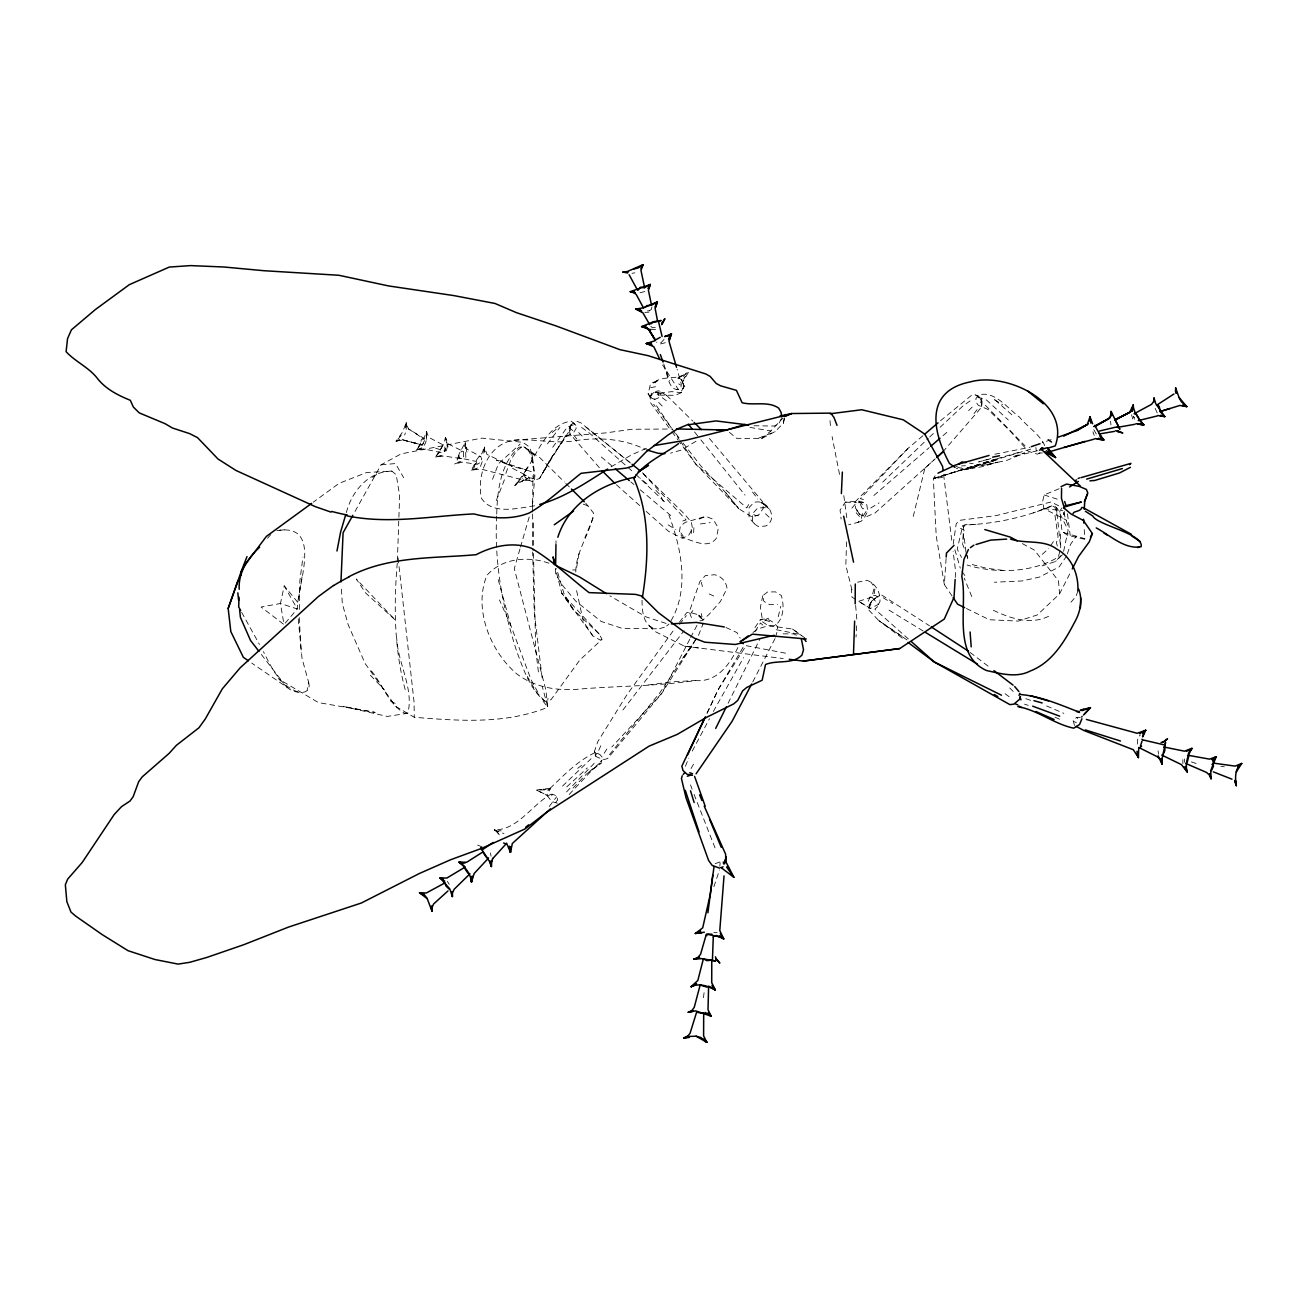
<?xml version="1.0" encoding="UTF-8"?>
<svg xmlns="http://www.w3.org/2000/svg" width="1307" height="1307" viewBox="0 0 1307 1307"><rect width="100%" height="100%" fill="white"/><g stroke="black" fill="none" stroke-linecap="round" stroke-linejoin="round"><path stroke-width="0.75" stroke-dasharray="5 3.75" d="M299.254 617.607L301.182 652.65M299.303 609.47L299.842 581.011L302.963 557.027M426.621 439.364L426.441 431.326L426.621 439.364L425.363 443.334L423.109 447.304L416.492 449.853L424.546 436.995L426.441 431.326L428.745 437.355L444.788 445.801L444.935 451.144L443.04 452.99L423.648 448.905L416.492 449.853L420.527 444.805M555.573 569.149L555.524 573.201L561.046 583.625L575.733 601.155L601.22 621.495L621.985 628.308L656.277 628.798C642.913 626.87 641.9 610.108 642.064 599.374M555.949 544.872L556.014 540.82M532.537 512.034L532.946 475.732M942.788 451.961L978.649 410.643L981.671 406.624L981.867 400.792L980.054 397.622L975.447 394.877L971.934 394.975L939.521 421.54M981.671 406.624L981.867 400.792L981.557 403.667M496.676 515.987C494.128 562.173 502.656 608.278 516.951 652.046C523.699 669.674 529.743 689.05 544.97 701.304L550.999 699.719L579.605 660.296L602.021 639.27L599.227 634.042L561.814 593.182L555.377 568.398M496.742 514.076C497.313 490.86 500.548 463.315 518.993 447.206L523.846 446.782L540.052 457.875L564.33 481.973M533.24 522.963L532.586 550.035M397.279 563.007C393.636 605.729 394.126 649.138 405.48 690.766M397.377 560.981L399.648 495.582L396.233 474.866L391.969 471.108L366.728 472.481L339.117 483.329L313.272 502.182M856.706 625.759L856.02 637.032M693.625 532.717L693.919 527.407M1137.433 744.108L1137.842 737.279L1140.456 734.959M846.544 541.833L845.841 565.392L852.033 590.225M955.254 577.449L955.613 571.486L953.113 551.276M426.213 434.888L426.441 431.326M1184.387 758.975L1184.452 762.389M484.08 451.503L484.374 447.092L487.037 454.444L512.181 466.354L526.182 470.014M952.068 595.992L944.34 584.523L946.203 557.027M981.639 397.932L981.41 401.249L978.943 403.602M465.847 457.499L465.292 442.632L459.476 452.99L456.96 460.456L458.12 457.646L475.405 461.289M532.406 505.972L534.89 475.389L531.933 453.611L529.368 446.945L522.98 442.354L481.858 438.123L401.135 453.872L381.089 464.818L353.805 513.569M719.814 866.361L720.141 862.751M483.786 453.219L484.374 447.092L481.973 453.382L477.153 458.986L471.435 470.161L480.829 469.001L524.826 480.47L530.969 480.437C534.334 479.065 534.988 474.31 532.292 471.99L496.17 459.95L512.181 466.354M575.799 572.025C575.783 550.77 590.486 533.403 593.656 513.194L585.748 503.228M1050.207 506.659C1023.267 517.735 994.447 523.78 965.383 524.989L963.504 527.08L962.867 542.421M874.873 589.049L874.383 593.28L871.818 597.185L858.568 601.302L851.968 597.103L851.412 589.571M405.595 427.716L406.216 422.602L408.339 428.81L424.138 438.482L423.844 443.204L422.177 444.984L402.393 439.724L396.021 441.145L402.638 431.996L406.216 422.602L406.216 430.722L404.631 435.035M547.764 700.291L547.992 698.395M873.909 588.983L871.818 597.185L878.451 604.438L870.446 608.425L858.568 601.302L870.446 608.425M703.46 997.682L704.391 990.216M285.204 623.129L297.277 608.948C297.473 584.752 323.597 522.424 276.823 530.658M448.04 446.961L445.442 437.339L443.906 443.71L435.525 457.058L443.923 456.061L461.763 458.659L463.658 456.829L463.479 451.519L448.709 444.233L445.442 437.339L445.491 441.358M1060.5 534.073L1060.696 547.617L1058.392 556.978C1032.726 572.76 995.885 573.871 967.098 565.032M298.225 618.848L302.031 658.45L308.599 682.123L307.145 690.145M907.074 639.973L878.843 620.678L868.992 610.271L869.188 605.468L871.377 601.792L869.188 605.468C871.442 600.452 876.491 596.253 881.849 595.126L929.538 625.808M440.198 450.311L442.828 445.458L444.788 445.801M729.42 432.356L736.544 438.302L761.344 438.711L775.133 431.588L783.35 423.223L784.069 418.175M953.211 544.202L956.152 524.058L958.995 520.415L996.359 515.562L1051.008 502.002L1061.709 507.263M1064.584 511.494L1064.045 514.942L1063.032 511.07L1067.786 525.185M696.37 638.747L662.012 693.02L607.543 758.615L603.687 759.579L597.07 757.129L595.11 755.021L594.391 751.574L597.74 741.722L626.707 695.079L674.706 628.716M579.017 553.596L576.207 569.966L572.597 569.934M651.899 306.933L651.474 309.253L649.138 311.017L646.213 311.18M1035.863 447.5L1036.255 450.817M302.048 576.844L297.865 602.445L284.223 585.846L280.45 603.507L283.995 624.55L261.09 607.003L280.45 603.507L297.277 608.948L284.223 585.846M464.54 446.586L465.292 442.632L466.942 452.353M781.439 418.452L778.776 423.778L774.103 426.049L753.502 425.739M446.406 450.817L447.304 446.684L445.442 437.339M666.75 395.482L658.793 390.744L656.277 391.299L650.347 396.25L650.069 402.148L670.671 430.052M683.071 379.733L682.646 382.101L688.707 371.874L683.071 376.465M1059.078 488.753L1044.13 494.945L1042.741 501.006L1043.917 508.635L1066.626 520.219M677.974 377.609L681.225 379.504L684.1 386.186L681.404 392.672L671.733 391.643L661.244 392.966L658.859 397.687L654.987 399.305L650.363 397.704L651.441 393.244L660.362 392.018M913.266 516.445L925.193 466.877M778.22 616.708L780.769 606.383M1063.62 551.407L1068.113 530.119L1057.33 508.423L1054.52 505.776L1052.086 505.76L1033.282 512.932M862.555 513.602L861.28 518.503L857.898 522.392L848.651 524.744M783.35 423.223L784.641 418.469M762.749 595.747L760.396 607.167L762.749 622.001L768.973 626.102L774.463 625.71C784.069 619.959 784.396 604.831 781.243 595.42L775.459 591.875L767.536 591.989L762.749 595.747L763.68 601.008L766.392 603.115L769.856 604.651L777.616 604.488M713.9 886.734L719.504 869.972M595.11 755.021L595.469 753.698M519.957 549.022L514.288 568.578L545.852 689.916L547.813 707.25C505.303 724.454 458.969 720.876 414.286 717.282L395.841 706.499L365.127 663.531L348.168 624.681L342.303 603.458L341.209 585.83M520.513 547.061L529.564 515.759M346.355 512.605C351.697 491.399 368.525 471.272 391.969 471.108M775.508 637.163L777.73 629.582L777.322 626.592C773.401 621.593 766.572 616.92 760.102 620.008L752.93 630.562M424.546 440.557L422.177 444.984L402.834 439.985L396.021 441.145L400.71 436.146L402.638 431.996M1077.867 590.829L1076.135 596.368L1070.956 602.168M976.019 524.287L965.023 524.695L962.671 525.888L957.198 549.25L961.544 557.436M1067.378 553.907L1070.449 544.545L1076.265 536.115M775.018 638.568L752.603 682.254M573.054 788.056L586.337 774.152L601.04 763.272L602.119 757.129L599.815 754.368L594.538 752.881C577.073 761.229 563.235 775.868 549.332 789.085L551.064 788.088L536.376 790.065L546.898 795.113L551.668 801.518L557.256 803.184M551.717 795.702L552.24 794.248L556.684 795.767L557.648 799.884L554.887 803.691M599.358 467.71L569.852 433.712L569.493 427.977L571.045 424.791L574.41 422.324L576.926 421.36L580.88 422.831L630.709 463.135M505.874 473.363L510.678 460.325L516.02 451.601L521.411 447.174M482.234 461.681L480.224 467.073L471.435 470.161L474.833 466.615M593.198 517.833L584.899 537.634M492.527 479.326L498.49 463.756L520.104 444.102M658.287 395.694L658.744 394.551L656.915 392.427L653.712 391.675M496.203 500.712L504.894 478.574M698.51 635.349L703.248 623.439L701.63 626.592M868.763 608.49L871.671 602.69M664.054 339.395L660.983 342.793L656.424 342.189M685.407 766.278L688.74 758.109M569.1 429.055L571.045 424.791M868.256 601.187L870.609 595.845L875.2 595.306L877.977 597.168M261.335 654.448L281.789 680.882L318.467 702.594L375.158 712.397L343.169 706.401L387.231 716.432L407.8 713.279C414.156 688.952 397.753 662.992 396.756 638.404M598.769 750.3L601.923 743.193M707.136 713.148L718.278 689.426L743.765 646.148M707.005 713.165L718.278 689.426L746.395 645.135M570.26 426.409L570.13 430.771M728.113 703.264L760.119 638.584M966.412 608.49L989.35 619.73L1018.088 621.103L1037.333 614.943L1059.552 593.901L1071.348 570.718M689.737 639.319L662.012 693.02L611.839 746.967M690.668 637.538L697.137 625.007M878.451 604.438L879.954 601.563C880.673 592.577 875.641 583.314 866.933 580.324L857.588 582.187M748.601 504.518L746.82 507.917L696.125 464.524L679.166 441.537M671.014 620.776C689.786 588.656 681.274 547.894 668.89 515.056M474.196 466.158L475.617 463.479M692.269 751.068L709.521 718.654M713.361 711.449L743.552 657.617M568.431 432.388L551.26 457.956L539.644 478.362L531.688 481.515L525.218 477.512L523.846 473.984M439.871 451.683L435.525 457.058L443.939 454.803M523.78 480.126L514.697 485.583L523.797 473.788L527.979 466.24L524.336 472.791C537.063 454.999 546.473 424.187 571.257 421.197L575.815 425.314L576.158 428.418L573.855 432.127L565.964 436.538L551.26 457.956L542.846 472.922L565.686 435.59M539.644 478.362L551.26 457.956M1060.778 555.704L1055.55 561.487L1042.038 565.931M737.818 647.569C729.878 664.511 716.595 682.597 695.487 680.539C657.535 686.24 619.191 685.865 581.06 688.952C558.792 691.354 535.004 687.743 516.804 673.922C490.272 651.327 473.052 608.67 486.972 575.292C502.231 557.762 529.041 555.818 549.855 563.529M691.011 768.565L694.736 762.128M866.002 511.494L863.813 515.072L859.352 516.445L856.069 512.573M944.34 584.523L936.22 535.968L933.345 478.607L936.237 473.967M604.21 753.208L608.147 746.967M755.054 631.493L760.462 622.982L762.749 625.007M549.218 806.484L556.651 796.78M696.239 638.633L659.855 692.759L607.837 756.639M857.898 522.392L861.166 521.281L864.254 517.833L867.75 511.298L866.802 504.829L864.809 502.705L858.781 501.104L845.351 502.133L840.058 510.122L841.12 519.042M1050.632 545.722L1053.426 541.588M1066.757 555.785L1059.111 566.944L1039.441 577.073L1021.96 580.962L994.398 582.236M684.002 378.458L685.538 376.285L683.937 378.295M1062.068 507.884L1059.797 511.086L1062.019 531.23L1067.394 535.216L1086.591 539.709M690.946 613.212L692.873 610.516M599.717 763.092L586.337 774.152M682.63 658.303L693.854 642.75M552.714 447.272L567.238 427.258L574.443 424.367M547.437 443.923L559.886 427.405M679.395 622.246L686.665 612.722L689.295 612.215L698.444 614.796L703.542 620.515L698.837 616.185M679.607 624.354L686.322 615.613M622.933 709.979L684.084 630.677M974.025 413.535L978.159 408.307M1062.477 554.691L1055.55 561.487M851.886 508.129L856.461 502.705L864.809 502.705M267.51 538.272L271.448 533.795M650.347 396.25L653.614 392.574L656.718 391.741L658.859 393.178M569.182 794.476L593.639 768.483L601.04 763.272M424.138 438.482L422.733 438.27L421.164 440.034L420.756 444.788M655.019 382.902L657.421 380.304C667.354 375.844 678.333 380.043 687.041 372.609M764.824 621.021L767.127 618.521L771.032 617.737M657.421 380.304L650.249 384.961L648.109 393.75L650.363 397.704M533.419 478.346L529.057 477.823L524.352 474.425L514.697 485.583L522.326 478.542M761.344 438.711L770.885 430.983L782.844 418.158M715.207 863.682L720.353 861.803M566.519 791.944L594.195 763.353M922.856 435.754L907.728 448.66L860.316 498.686L863.453 499.568M562.5 786.128L591.042 758.779M907.728 448.66L855.644 501.3L855.317 507.737L859.467 514.239L865.691 517.017L875.037 512.998L935.257 458.822M882.731 482.087L928.264 438.335M968.601 410.61L973.339 405.938M566.764 786.879L587.317 767.961M929.734 436.946L934.178 432.813M940.092 427.291L962.279 406.559L970.055 400.922M925.062 468.086L933.917 460.015M877.651 606.628L874.84 609.176L908.349 638.96M600.37 761.654L602.184 760.02M1042.251 554.348L1048.769 548.466M662.567 365.029C668.498 371.727 666.978 389.862 678.382 389.633L680.996 387.346L681.274 384.095L677.124 369.244M666.684 625.988L668.906 624.06M873.877 495.484L929.195 447.631M943.033 435.656L947.64 431.669M547.878 790.653L549.038 789.64M552.24 432.486L558.53 427.324M577.661 768.353L584.262 763.321M871.508 601.285L879.186 595.633M752.963 632.49L757.717 629.026L768.434 625.612L792.499 629.059L804.834 637.865M372.577 477.431L377.037 474.212M695.994 441.243L681.453 450.033L670.556 453.153M677.876 378.507L687.188 372.658M523.993 479.685L521.003 481.711L527.881 478.689L525.218 477.512M681.404 392.672L675.213 395.335L656.424 395.09L661.244 392.966M611.088 466.86L631.738 454.738L648.631 447.321M870.74 507.998L879.039 502.934M699.327 518.993L705.96 516.445L713.148 519.222L718.344 528.061L716.367 538.223C707.888 549.675 693.298 540.363 682.842 537.814L679.346 532.488L680.343 526.1L685.227 522.392L703.754 516.902M396.021 441.145L399.795 439.413M1040.045 452.925L1037.317 454.15L1028.25 451.258L1009.805 430.755L987.896 409.401L978.24 405.268L975.741 401.592L976.002 398.439L978.649 394.894C995.379 390.515 1007.615 408.65 1019.46 417.08C1027.024 426.49 1040.601 435.068 1044.799 445.883M1080.366 717.363L1076.739 717.314L1073.047 720.32L1074.55 725.532M644.841 291.543L637.849 293.323M758.795 438.074L775.133 431.588M459.231 462.139L454.362 464.067L462.253 462.172L477.382 464.295L480.894 462.09L481.646 459.035L480.78 456.617L467.4 449.412L465.995 447.027L466.289 448.432M1048.573 616.3C1029.916 625.514 1008.89 617.95 991.49 609.372M664.397 627.213L659.512 628.683M1051.155 439.675L1042.169 442.763M416.492 449.853L422.864 448.546M525.136 475.813L526.296 475.421M942.625 477.398L933.345 478.607L998.777 458.169M435.525 457.058L442.763 455.539M1030.733 449.134L933.345 478.607L976.002 465.733M1037.546 450.735L1012.811 456.764L1024.541 452.892L1007.272 460.211L981.72 465.717L997.715 462.221L981.949 466.73L964.354 469.703L956.397 468.445M933.345 478.607L994.856 459.378M996.784 458.773L1020.751 451.797M682.809 520.954L686.093 519.941L641.623 471.958L685.195 514.811L691.419 522.294L692.481 528.632L688.707 535.249L682.287 538.272L668.612 531.394L646.23 511.396M990.902 458.61L978.616 461.943L991.098 458.463M471.435 470.161L479.718 468.51M652.503 382.526L659.97 380.484M547.862 789.559L550.427 788.856L546.898 795.113M660.541 343.937L666.554 342.418M534.628 505.825C517.85 508.129 492.429 515.236 481.433 498.261C476.451 475.176 487.936 443.727 514.092 440.247C534.449 438.384 554.871 444.233 575.194 440.704C598.818 436.946 623.455 438.776 645.201 449.33M699.833 620.907L702.611 620.302L709.015 614.404L720.386 601.53L727.035 588.411C726.284 581.697 721.235 575.962 714.504 574.721L705.306 575.635L699.849 581.615L689.312 611.872L691.256 617.214L694.638 619.453M525.398 479.179L527.881 478.689M994.856 454.199L1029.883 447.321M760.102 620.008L762.112 619.632M458.234 462.106L461.012 461.6M279.6 530.266L287.311 529.58M650.625 387.591L657.797 386.333M632 273.31L634.859 272.82M572.727 430.575L570.032 428.402L569.721 425.151M700.421 523.976L710.207 522.604M648.125 685.015L671.439 681.862L695.487 680.539M647.406 310.935L649.334 310.756M381.089 464.818L395.466 463.56L403.667 477.708M514.092 440.247L605.893 432.895L631.853 429.268L672.419 428.99M783.056 633.846L793.512 633.879L797.009 635.496M961.593 465.945L965.465 465.7M655.297 327.551L652.405 327.714L650.608 326.178M644.776 312.389L648.876 312.193M713.883 932.61L717.167 932.446M676.356 389.388L678.611 389.29M1039.016 453.055L1042.447 452.941M544.725 789.885L536.376 790.065L543.941 793.757M552.24 794.248L550.802 794.248C532.047 804.802 517.262 830.337 494.389 829.847L499.388 834.372M407.8 713.279L404.435 713.181C387.28 703.117 382.265 682.336 369.08 668.351M845.351 502.133L856.461 502.705M308.599 682.123C312.651 696.517 293.372 693.511 287.034 687.319L251.761 663.09M543.108 789.183L546.097 789.395M650.559 329.152L655.82 329.642M765.379 507.622L757.717 508.031L752.44 513.782L752.669 521.444L755.07 524.401L758.223 526.492L765.804 526.035C779.266 518.65 767.111 498.196 754.057 502.443L749.123 507.41L749.025 517.833L755.07 524.401M1043.917 508.635L1062.869 510.71M969.631 463.201L973.143 463.609M649.138 625.792L655.15 631.559L684.411 646.181L698.641 647.962M684.411 646.181L783.22 658.548M1002.861 570.375L986.279 568.202L968.961 563.709M498.245 831.889L494.389 829.847L501.136 830.909M758.452 515.791L754.466 515.138L751.656 511.821M749.94 427.389L770.885 430.983M478.803 456.274L480.78 456.617M461.763 458.659L459.786 458.3L458.904 455.963L461.502 451.16L463.479 451.519M1220.803 766.196L1224.316 766.833M746.281 645.691L786.634 653.402M666.129 623.439L645.985 616.871L609.863 595.845M776.276 629.696L800.636 634.532M545.15 794.395L547.519 795.604M654.987 399.305L651.981 398.504L648.109 393.75L651.981 398.504L650.216 395.972M402.393 439.724L422.177 444.984L412.064 442.256M1063.555 532.57L1084.794 538.68L1084.075 526.999M977.783 397.426L986.556 400.056L1008.301 419.972M435.574 448.187L444.935 451.144M1044.13 494.945L1059.062 499.748M764.889 619.861L772.012 622.589M1024.492 704.146L1028.25 705.388M1191.363 761.883L1196.46 763.615M726.006 627.523L736.936 632.572L740.17 638.045M1025.848 698.69L1033.396 701.32M583.249 504.159L588.607 506.054M598.181 753.682L597.021 753.257L595.616 754.923L595.731 758.06M297.914 691.86C279.78 685.914 271.448 667.42 263.426 651.621M494.389 829.847L503.947 833.605M955.776 466.289L964.354 469.703L967.18 469.572L997.241 459.754L964.354 469.703L960.906 467.743M477.627 845.09L482.953 847.263M1046.597 705.943L1063.865 713.361M1054.994 717.167L1062.117 720.32M709.146 593.966L713.965 596.106M390.662 701.206L397.704 704.604M960.465 528.273L964.076 530.054L962.507 543.892L965.301 551.113M1073.455 721.252L1076.38 722.738M512.556 468.314L524.352 474.425M1022.384 543.614L1034.327 550.051L1058.49 580.814L1059.552 593.901M1053.001 506.201L1054.912 507.247L1057.167 515.219L1060.696 547.617M980.054 397.622L975.447 394.877M994.251 399.632L1002.567 404.647M883.189 597.789L892.714 603.573M889.005 610.14L923.69 631.314M668.138 524.875L675.85 529.613M408.339 428.81L422.733 438.27M678.709 383.85L680.375 384.977M902.222 636.493L878.843 620.678L904.918 640.103M581.599 427.487L588.967 432.699L634.026 472.824M527.946 449.706L523.846 446.782L534.106 454.983L527.946 449.706L531.116 455.424L534.383 474.408M792.499 629.059L801.665 635.676M647.03 484.015L639.842 477.97M662.29 397.736L667.518 401.576M1005.132 693.707L1011.161 698.232M970.153 652.487L990.82 668.22M599.227 634.042L572.891 609.193L561.814 593.182L592.774 635.823L600.354 640.136L602.021 639.27L601.71 637.113M287.034 687.319L278.26 678.415M586.059 427.307L630.513 463.021M985.462 405.317L1025.031 445.867M601.318 457.025L613.751 467.498M630.856 481.907L633.96 484.538M640.185 489.766L672.827 517.278M994.986 399.877L1013.578 416.296M635.529 474.163L666.897 504.045M616.365 484.75L640.25 506.07M765.494 513.765L769.251 517.311M1134.378 419.286L1133.479 416.247L1136.257 421.083M1096.295 434.006L1093.436 429.055M578.691 432.568L583.183 436.963M666.652 395.384L692.71 421.05M565.751 483.394L570.048 487.642M1009.69 687.939L1015.294 693.543M658.679 402.458L663.074 406.967M370.404 675.262L384.552 689.965M655.902 490.354L660.296 495.043L663.27 501.185M544.97 701.304L536.507 692.269L527.309 676.503M709.44 438.482L762.749 501.872L763.223 508.374L758.91 514.713L752.326 517.213L738.814 508.733L725.891 492.886L700.438 465.455L680.816 440.067M594.391 751.574L595.894 753.24M573.806 422.962L575.815 425.314M1076.739 717.314L1077.769 718.523M859.467 514.239L856.15 508.701L857.065 511.184M725.891 492.886L738.814 508.733L696.125 464.524L680.277 441.014M694.589 431.98L699.621 438.286M700.895 439.871L745.006 495.124M497.673 832.788L499.323 834.879M670.997 427.373L653.631 404.271M675.915 433.728L679.591 438.482M573.822 435.149L577.645 440.132M752.522 492.02L757.766 499.045M671.88 431.686L677.941 439.904M961.919 571.469L965.17 575.897M680.898 532.88L683.316 536.344M870.936 582.105L873.06 585.177M962.671 525.888L963.504 527.08M656.49 405.758L671.21 427.585M672.353 429.251L679.15 439.332M543.042 701.107L547.813 707.25L542.242 686.355M592.774 635.823L583.379 621.511L575.848 587.202M447.353 881.294L449.216 884.349M666.799 371.384L678.382 389.633M572.891 609.193L564.069 593.852L556.553 568.561M1157.25 412.963L1154.228 406.297M241.664 612.346L259.472 644.482M537.814 692.187L531.018 679.591L510.857 625.612L499.47 599.995M980.43 399.207L981.818 401.853M971.787 596.564L964.256 578.233M694.066 794.346L715.158 848.243M966.004 552.91L968.111 558.318M1092.897 431.784L1094.237 435.394M690.521 784.87L692.089 789.199M528.632 476.875L529.351 478.852M476.091 461.273L476.957 463.675M663.695 363.901L669.756 380.745M862.522 508.88L858.781 501.104L862.081 504.306L863.47 508.848M954.845 549.741L960.302 568.153M1057.347 546.016L1056.415 542.699L1058.066 536.752L1054.798 514.092M498.196 579.654L510.857 625.612M966.445 553.956L967.883 559.429M1131.601 414.809L1132.695 419.008M701.32 582.269L702.414 586.598M965.955 552.142L964.092 536.54M839.535 474.408L832.102 436.603M490.435 852.948L491.073 856.216M843.816 495.598L846.756 517.605M1158.051 750.806L1158.623 754.172M701.402 613.555L701.957 617.002M855.628 605.435L856.837 619.371M398.112 557.942L414.009 701.581L414.286 717.282M1067.492 513.765L1070.221 535.592M943.589 474.506L952.117 543.206M538.402 671.929L535.69 649.432L533.468 552.453M531.933 453.611L533.076 463.299M1110.542 421.246L1110.966 424.938M830.419 425.608L829.765 417.864M1056.383 507.475L1057.167 515.219M484.374 447.092L484.979 453.251M542.144 677.843L534.236 611.986L532.635 552.028M532.586 514.059L533.419 550.427M1182.835 759.645L1182.9 763.696M691.256 529.417L691.305 533.517M406.216 422.602L406.232 426.343M445.654 448.17L444.886 451.062L445.654 448.17M683.937 386.578L681.355 391.381L683.937 386.676M763.696 504.257L760.903 502.28L769.562 509.109L763.696 504.257M701.124 617.051L698.771 615.238L702.055 617.852L701.124 617.051M394.779 619.534L365.682 593.051L356.239 578.985L394.779 619.534M683.251 383.85L681.225 379.504L684.1 386.186L683.251 383.85"/><path stroke-width="1.5" d="M1061.578 488.279L1061.464 498.245L1064.421 508.488M555.638 565.114L555.949 544.872M855.17 603.883L855.284 584M452.483 891.913L452.402 896.553L449.755 888.858L440.116 878.026L446.88 878.026L465.341 866.949M1111.048 416.083L1111.13 411.476L1119.854 429.35L1118.465 426.507L1099.432 431.032M708.606 986.491L708.018 1009.723L711.139 1016.209L695.569 1010.85L688.201 1012.272L692.547 1010.393M238.985 597.152L238.707 606.987L240.684 610.565M239.214 589.294C238.201 572.646 247.775 558.04 259.652 547.225M1078.716 589.179C1082.702 600.027 1080.448 611.709 1074.975 621.577C1064.568 641.443 1052.282 662.469 1030.308 670.997C1016.47 678.219 1000.656 673.628 986.377 670.475C951.496 654.497 968.16 605.974 961.789 576.469L963.896 559.461L968.405 549.512M1080.399 607.886L1080.726 597.871M703.689 1013.121L703.607 1035.863L706.858 1042.316L696.125 1036.206L688.479 1036.467L683.773 1038.019L689.23 1037.464M713.263 937.462L712.429 960.253L715.501 961.07L701.843 958.603L693.641 959.289L699.261 956.985M854.631 621.135L853.487 654.203M841.381 493.572L842.362 472.056M1077.867 590.829C1078.716 574.247 1071.577 556.962 1056.513 548.924C1043.656 539.219 1025.227 544.12 1010.425 539.023M1132.94 409.222L1133.169 405.105L1129.689 412.342L1115.067 420.021L1117.828 424.824M1175.483 391.822L1175.696 387.967L1176.545 393.227M955.139 579.442L954.045 597.332L944.258 619.11L899.755 648.55L803.348 661.081L789.232 659.3M1089.842 420.102L1090.022 416.933L1092.603 423.746M1084.238 509.256L1084.761 501.3L1087.816 493.131L1086.427 489.455L1079.174 486.351L1066.463 484.08L1061.023 486.694M1160.077 415.724L1164.733 416.574L1160.11 411.558L1159.309 406.673L1157.757 404.941L1156.564 405.252L1173.947 393.995M946.203 557.027L946.464 553.09L954.028 545.329M1153.803 401.412L1154.048 397.998L1155.747 403.716L1164.733 416.574L1157.92 415.528M240.896 575.309L241.142 571.747L246.99 556.586M482.234 852.376L466.746 862.212L459.051 862.212C465.194 867.015 470.732 874.007 471.484 882.078L471.925 876.294M491.824 861.003L491.383 866.557L489.488 861.493L480.682 847.802L482.169 849.893L493.196 842.443M724.029 875.886L719.781 930.568L723.686 938.883L716.089 935.404M725.777 861.999L725.63 854.239L704.195 806.092M506.593 843.146L510.465 852.36L512.344 843.472L550.378 808.902M1212.03 764.562L1213.108 763.076L1235.099 766.114L1241.65 763.5C1234.658 768.353 1235.082 778.204 1236.308 785.687L1234.707 780.442M1138.74 747.408L1138.397 757.537L1133.316 749.728L1083.928 730.515L1076.102 726.365M707.904 912.809L712.74 875.184M1132.352 411.231L1133.169 405.105C1133.692 412.718 1139.116 419.253 1143.772 424.873L1138.005 424.187M1110.591 415.479L1111.13 411.476L1111.751 415.479M642.341 597.724C648.893 558.187 650.134 515.562 633.813 478.444C644.139 462.482 663.695 454.722 678.594 443.579M714.03 866.557L710.289 894.38L702.709 927.823L695.389 933.443L701.696 932.806M336.977 550.999L340.604 532.063L345.767 514.55M471.059 876.589L471.484 882.078L474.163 873.517L488.54 858.046L486.449 857.343L483.214 852.556M471.484 882.078L472.628 876.36M724.633 863.845L726.055 856.869L725.238 861.591L725.14 860.333L733.88 877.34L721.17 867.652M1090.904 423.19L1090.022 416.933L1087.212 424.579L1076.756 430.607L1058.474 437.077M1131.666 411.117L1133.169 405.105M682.221 775.754L681.453 778.596L686.061 797.94L708.606 860.463L712.152 865.414L719.52 868.126M637.8 290.415L640.512 287.164L644.661 287.932L640.985 270.435L643.044 264.684L627.295 271.529L622.949 272.052L627.621 273M661.718 324.61L662.453 322.11M1081.722 717.004L1082.131 716.318M1140.472 745.938L1142.008 741.216M1142.743 736.903L1145.684 730.319L1137.172 733.276L1086.362 719.438M655.477 307.341L657.356 301.917L643.354 307.831L635.986 309.056L641.41 311.523M248.412 660.787L243.363 657.323L230.816 631.559L228.17 608.441L241.142 571.747L245.226 563.627M228.17 608.441L237.988 580.733M669.217 340L671.439 333.84L664.724 336.602M1081.902 718.785L1079.566 724.503L1073.75 728.179C1054.112 724.094 1037.791 710.077 1017.843 706.63M1084.369 501.741L1087.261 494.079M1063.686 507.786L1070.858 513.896L1083.356 520.431L1092.407 533.583L1089.303 541.784L1078.602 556.455L1072.246 568.937M491.628 861.509L492.804 858.405M1019.019 695.422L1019.868 693.282M1020.473 696.762L1019.329 699.49L1013.922 704.13L1009.886 704.62L934.26 661.963L908.185 642.538M648.435 288.896L650.314 284.485L630.235 291.722L634.908 293.062M1187.344 761.965L1188.716 756.149M667.861 336.307L671.439 333.84L669.037 341.356L676.52 367.3M1163.491 753.649L1164.782 750.708L1164.88 747.931L1163.72 746.951L1184.436 751.182L1191.919 748.421C1187.72 755.185 1184.877 763.876 1187.148 771.849L1183.946 766.768M655.085 306.884L657.356 301.917L651.948 304.956M1188.341 753.649L1191.919 748.421L1186.446 751.378M432.356 906.764L433.663 903.921L447.958 890.949M687.449 755.103L705.421 716.791M657.356 301.917L655.15 308.485L657.65 321.571M704.408 718.654L681.862 766.131L682.973 770.46L686.976 774.234L692.514 775.296M662.339 323.809L664.871 318.679L661.995 323.352M452.777 892.093L454.199 889.234L469.948 873.811L467.873 873.076L464.622 868.207M715.681 728.407L726.349 706.858M1142.498 736.462L1143.576 734.322M640.953 268.768L643.044 264.684L638.175 267.902L634.058 268.964M557.844 537.259C568.529 503.244 601.841 483.459 635.202 477.153L633.993 477.643M645.331 287.213L650.314 284.485L648.403 290.252L651.507 305.07M751.672 684.018L732.083 721.317L696.076 773.826M1212.798 761.377L1216.196 756.72L1209.596 759.138L1187.557 755.185M352.825 515.317L343.088 532.733L340.964 581.909M1236.308 771.931L1241.65 763.5L1237.762 766.605M668.514 338.987L671.439 333.84M648.06 288.357L650.314 284.485M1090.463 536.867L1092.407 533.583M1108.891 418.534L1094.057 426.523L1108.891 418.534L1110.395 416.018M1211.867 759.563L1216.196 756.72L1210.772 770.542L1211.05 778.825L1209.269 774.414M1081.804 507.443C1081.15 511.936 1073.406 510.776 1073.08 513.537M641.345 267.085L643.044 264.684M1153.264 401.968L1151.598 404.304L1134.1 413.78L1135.881 413.306L1138.675 418.175M1211.393 770.673L1213.435 766.343L1213.108 763.076M245.324 564.428L266.432 536.36L311.654 503.375M692.204 1010.033L694.213 1007.468L700.127 985.07L706.858 987.095M683.169 774.479L684.656 772.666M687.907 1035.847L690.014 1033.412L696.598 1012.239L704.424 1013.513M1142.694 733.668L1145.684 730.319L1139.557 733.717M492.445 858.879L506.021 843.946M1238.415 767.046L1241.65 763.5M698.232 956.936L700.519 954.453L706.205 934.685L706.94 935.698M830.174 413.764L861.721 409.745L903.3 419.825L924.817 434.136L942.592 466.436L943.099 470.471M1083.552 714.994L1090.479 707.659L1080.383 710.093M1084.483 713.965L1090.479 707.659L1082.31 710.583M779.985 416.034L791.552 413.535L784.314 416.492L791.552 413.535L830.762 413.126L833.964 417.439L837.019 425.347M1129.591 464.671L1130.931 463.381L1080.938 477.659M936.874 457.336L942.788 451.961L936.76 457.45M1164.651 741.428L1167.559 738.798L1162.593 742.392M1212.569 759.922L1216.196 756.72M1143.07 732.639L1145.684 730.319M930.731 446.291L939.962 438.319M924.376 434.463L938.001 422.831M1139.867 747.588L1141.599 746.166M1078.357 481.417L1069.6 486.956M525.594 827.315L528.698 824.831M723.065 866.819L720.99 867.668M1130.375 467.351L1119.576 472.938L1094.122 480.649M651 323.842L653.32 322.077L656.228 321.914M644.841 307.357L647.194 305.593L650.134 305.413M743.275 643.714L740.285 641.721L748.208 635.954M970.398 547.649L973.878 545.166M554.266 524.793L573.577 511.037M695.471 984.841L691.109 986.671L697.824 980.479L703.411 958.75L706.858 960.645L711.76 960.171L711.727 982.701L715.272 990.036C708.165 986.017 698.984 982.831 691.109 986.671L696.566 983.616M1188.7 750.659L1191.919 748.421M1075.155 480.829L1076.609 479.832M648.125 465.276L638.273 471.925L648.55 465.406M333.53 585.438L318.385 596.531L240.21 667.763L222.353 688.789L205.313 718.915L198.942 727.787L176.396 745.317L169.126 753.371L142.283 776.815L138.705 781.619L133.167 796.682L129.981 801.06L121.518 806.648L114.183 814.539L82.194 862.489L67.686 879.105L65.35 884.741L66.853 901.65L71.019 912.139L75.969 916.305L102.207 934.619L128.053 950.695L154.994 959.534L178.128 964.109L189.874 962.279L206.865 957.427L243.657 944.749L288.422 927.12L361.402 902.99L419.269 873.55L450.588 859.761L482.185 848.161L524.94 828.981L546.31 812.546L649.073 746.15L677.287 734.371L706.041 717.592L733.815 703.836L737.785 700.34L742.686 690.831L746.722 687.449L762.161 680.244L765.526 664.511C777.159 659.659 792.352 664.806 801.943 655.101L803.527 649.775L801.387 639.009M607.673 469.033C586.19 482.74 564.591 497.477 539.742 504.437M740.285 641.721L752.342 634.156L806.239 638.976M958.08 464.377L962.034 461.91L965.938 462.629M1076.756 430.607L1088.421 423.762M1095.854 426.066L1110.247 417.701M656.196 339.526L660.198 337.337M1115.067 420.021L1131.029 411.509M688.315 1035.716L683.773 1038.019L688.74 1036.925M1115.1 419.596L1129.689 412.342M1063.718 436.13L1087.212 424.579M691.109 986.671L695.863 984.351M349.002 576.697C388.195 555.818 433.63 558.465 476.075 554.707C492.804 545.934 513.128 541.441 531.361 548.221C552.518 560.491 569.836 577.776 589.098 592.626L635.561 594.375L641.623 595.992L658.271 612.558L683.463 631.461L694.621 638.306L704.767 642.194L735.22 644.482L774.087 635.284M938.001 473.15L955.629 464.998L989.072 455.44M1080.824 710.583L1083.634 709.309M654.546 340.866L646.344 343.512L653.794 346.714L659.937 359.539M704.359 932.218L695.389 933.443L700.764 931.107M1078.193 478.444L1079.484 477.921M976.019 544.513L990.575 540.134L1006.668 539.105M1031.288 446.667L1040.029 443.71M687.319 776.244L690.537 775.182M713.067 936.743L714.864 936.139M693.102 1010.654L688.201 1012.272L693.331 1011.21M1039.457 450.131L1047.087 447.729M1047.577 448.285L1055.272 445.867C1070.972 402.082 1006.096 371.891 970.48 381.856C925.144 390.842 931.613 429.889 949.421 463.397L955.009 467.432M695.389 933.443L699.915 932.022M1160.175 411.558L1179.894 405.448L1186.707 406.575L1179.028 397.459L1175.696 387.967L1175.826 393.048M1160.796 411.313L1169.945 408.552M1065.319 506.789L1081.297 502.035L1065.009 505.858M1161.057 742.507L1163.949 741.641M698.542 957.851L693.641 959.289L699.637 957.59M1122.403 468.576L1086.64 479.13M664.855 336.487L667.354 335.752M1049.374 451.765L1085.039 441.39M999.496 455.751L992.634 457.14M653.614 445.654L686.24 440.165L726.97 430.003L676.471 428.957M1064.012 447.435L1094.041 439.185M745.088 424.448L726.578 429.987L785.491 415.299M1138.168 420.625L1157.267 415.953M1137.596 547.568L1139.067 547.225M1117.354 427.405L1135.015 424.269M1099.71 433.908L1114.577 431.359M899.755 648.55L803.348 661.081M646.164 326.047L641.59 326.652L650.706 329.87M1089.924 480.862L1093.779 480.47M1076.462 711.629L1079.19 711.367M716.84 430.281L725.516 429.938M652.193 345.097L646.344 343.512L651.474 343.284M634.32 291.592L630.235 291.722L635.055 292.523M1020.277 694.491C1040.127 696.125 1059.127 704.391 1077.572 711.498M1094.988 438.629L1103.762 439.936L1098.958 433.27M1136.044 423.664L1143.772 424.873L1138.854 419.547M671.341 623.864L696.288 622.426L724.356 626.952M627.229 272.166L622.949 272.052L627.964 272.313M708.018 934.097L711.939 934.195M649.644 324.512L642.881 312.814L635.986 309.056L640.528 309.253M664.953 453.676L658.222 453.317L646.802 449.967M646.344 343.512L650.298 343.823M1115.704 430.706L1118.661 431.114M1097.292 439.054L1103.762 439.936L1099.955 436.44M464.083 865.773L459.051 862.212L465.031 863.077M748.78 425.036L716.056 420.919L686.992 424.922L677.761 428.778L667.926 435.068L646.066 451.961L632.033 466.338L626.314 468.086L581.092 473.314C563.905 486.71 548.205 502.002 529.237 512.998C511.625 519.925 491.938 518.634 473.935 513.929C431.833 515.873 388.98 524.548 346.829 515.808M431.653 905.947L432.045 911.306L427.242 898.677L419.563 892.779L426.36 892.975L445.083 882.813L445.883 885.885L449.265 889.201M706.384 934.097L718.948 936.743M1140.276 424.138L1143.772 424.873M647.341 327.91L641.59 326.652L653.647 321.702L661.146 320.509L658.418 321.081L662.077 336.471M1143.805 740.121L1164.896 745.023L1165.566 742.49L1162.07 758.697L1162.103 764.187L1158.116 755.822M444.756 881.147L440.116 878.026L443.367 878.794M1182.394 405.513L1186.707 406.575L1181.299 401.641L1179.028 397.459M1117.322 431.588L1122.762 432.927L1117.812 431.196M1041.712 447.631L1043.149 447.991M459.051 862.212L462.743 863.192M1082.833 507.459L1131.568 534.416M1033.919 700.683L1042.169 702.954M696.125 1036.206L700.862 1037.513L706.858 1042.316L703.967 1039M331.063 512.115L315.542 506.74L236.028 470.487L218.024 459.018L197.586 437.682L189.776 433.679L172.328 427.961L165.221 423.746L139.228 412.881L133.379 407.049L130.308 400.301C118.512 395.482 106.488 389.584 97.96 379.144C89.415 367.545 75.267 361.794 66.102 351.665L67.539 338.66L71.428 329.821L95.395 309.53L129.295 284.681L169.273 267.069L190.61 265.599L223.954 267.004L263.932 270.712L338.889 275.271L388.506 285.923L453.774 295.578L494.994 303.469L516.396 312.634L555.851 325.851L619.91 349.655L648.027 355.651L705.813 373.965L710.109 376.383L716.203 383.457L720.565 385.81L736.413 390.352L742.131 402.736C754.057 405.856 767.879 400.694 778.662 408.094L781.096 412.375L781.733 416.982M1030.145 695.634L1048.394 700.911M1032.677 706.172L1059.683 716.171M984.792 529.564L1010.458 537.161L1017.271 540.853M1098.452 438.286L1103.762 439.936M1085.251 729.894L1120.442 740.987M1160.632 415.267L1164.733 416.574M635.986 309.056L641.639 310.919M423.713 894.952L419.563 892.779L424.154 894.331M1078.046 711.939L1079.549 712.462M503.587 842.999L505.678 843.75M689.769 772.731L692.53 773.711M1213.321 771.865L1231.995 779.184M440.116 878.026L443.04 879.186M1015.555 703.983L1017.859 704.914M1182.868 404.99L1186.707 406.575M556.847 565.996L579.605 576.991L606.448 593.672M708.802 986.197L715.272 990.036L712.364 985.151M1185.612 763.386L1206.606 772.47L1209.04 774.708M419.563 892.779L424.873 895.393L427.242 898.677M1035.977 711.531L1054.096 719.52M1045.192 452.353L1055.599 457.548L1047.773 448.252M1161.743 755.038L1181.397 764.611L1187.148 771.849L1185.531 766.457M964.631 607.641L957.574 604.177L953.162 597.626M1001.489 695.21L934.26 661.963L911.404 641.672M705.143 1012.435L711.139 1016.209L708.394 1012.435M1139.606 747.882L1158.263 757.227M1096.246 527.897C1109.855 535.151 1124.821 549.855 1141.109 546.718C1144.131 533.811 1096.916 525.104 1092.766 515.971L1085.414 511.298M1044.75 451.912L1048.279 453.839M994.284 694.523L997.796 696.566M925.421 632.376L977.473 664.152M1103.99 533.093L1107.454 535.216M646.083 327.779L648.484 329.299L655.183 339.967M1019.003 706.041L1021.421 707.593M931.238 626.903L968.569 651.278M1132.042 536.148L1140.341 541.621M1048.165 439.707L1051.482 441.995M719.373 935.714L723.686 938.883L720.32 933.492M1046.401 450.654L1055.599 457.548L1047.969 449.167M994.006 670.638L1013.088 685.146M634.124 292.833L636.264 294.516L643.534 307.995M703.558 1039.669L706.858 1042.316M632.098 464.295L640.038 470.683M1043.329 403.798L1027.514 390.875M615.303 468.821L629.304 480.6M614.878 483.41L602.037 470.716M1141.926 739.223L1143.07 740.236M1040.617 448.579L1080.432 486.171M716.04 959.436L719.847 963.079L716.318 958.783M694.131 422.455L701.369 429.578M721.088 936.318L723.686 938.883M571.469 489.047L584.311 501.806M708.084 1013.154L711.139 1016.209M1157.741 756.916L1160.028 759.465M1014.657 686.518L1018.888 691.501M688.283 424.089L692.057 428.827M803.903 638.715L806.092 641.492M712.037 985.854L715.272 990.036M258.933 651.327L250.519 640.446L240.406 617.345L239.622 609.814M1094.678 425.363L1100.674 435.95M726.659 867.145L733.88 877.34M727.395 866.28L729.469 869.286M655.101 339.771L648.86 329.478L655.477 340.604M629.141 274.748L637.146 289.435M1185.449 768.255L1187.148 771.849M715.419 956.822L716.661 959.714M709.538 819.211L721.235 847.279M699.621 794.852L701.908 800.472M705.176 806.158L694.589 776.391M1137.025 753.91L1138.397 757.537L1137.645 751.917M660.345 354.556L663.025 362.039M699.065 831.922L685.293 790.343M1019.95 696.86L1020.963 699.882M1064.666 501.545L1065.679 504.6M1160.322 758.697L1162.103 764.187L1161.4 758.697M690.521 790.8L694.148 802.498M1235.001 781.259L1236.308 785.687L1235.654 780.72M555.393 564.673L553.09 556.88L554.397 564.591M1209.857 774.218L1211.05 778.825L1209.857 773.858M490.092 861.264L491.383 866.557L491.105 860.921M843.668 516.216L853.553 562.173M509.191 846.969L510.465 852.36L510.433 846.691M430.934 906.552L432.045 911.306L431.702 906.829M1136.976 751.329L1138.397 757.537M509.567 846.168L510.465 852.36M723.326 861.999L723.604 863.96M451.732 891.586L452.402 896.553L451.895 891.929M237.825 592.855L238.626 600.387M970.104 631.984L971.199 646.883M1083.585 519.206L1083.83 523.11M1154.212 401.445L1154.048 397.998L1154.114 401.641M1090.022 416.933L1090.087 421.426M347.368 515.056A209.136 127.955 -9.1 0 1 331.668 511.429M333.628 585.569A219.298 207.878 10.7 0 1 349.1 576.861"/></g></svg>
